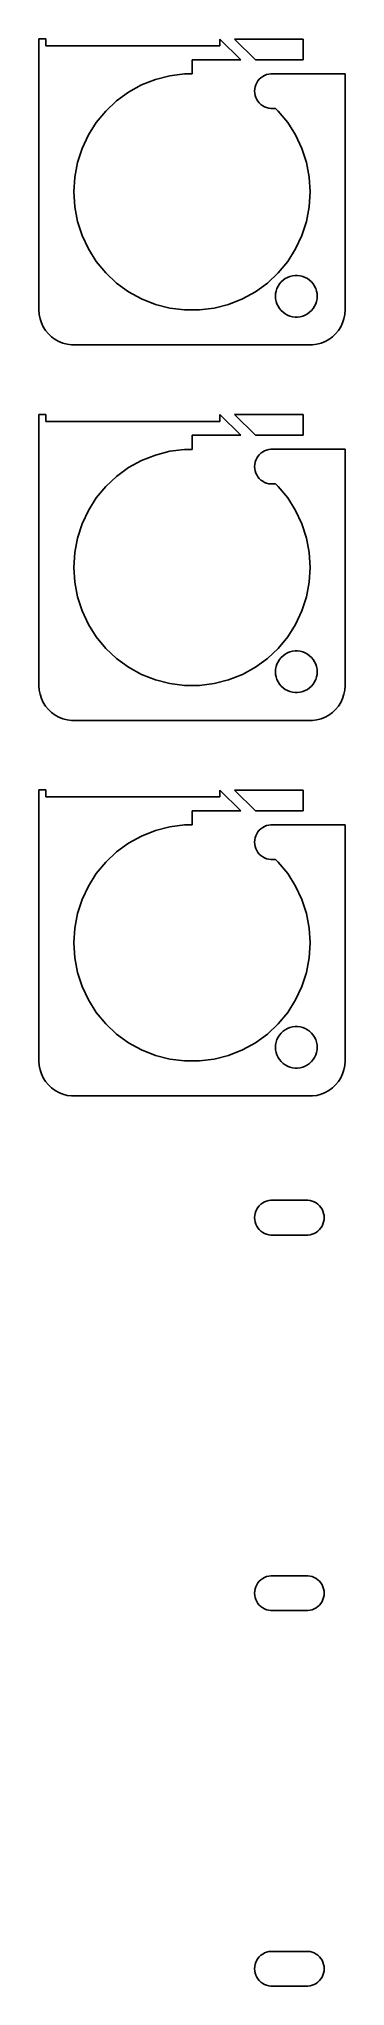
# Model space of a CAD drawing. Header units: metres. Extents: x -22 to 22, y 12 to 292.
import ezdxf

# ---------------------------------------------------------------- set-up
doc = ezdxf.new("R2010")
doc.units = ezdxf.units.M

msp = doc.modelspace()

# ---------------------------------------------------------------- linework, layer by layer
for p, q in [((-21, 292), (-22, 292)), ((-22, 292), (-22, 253)), ((-21, 291), (-21, 292)), ((4.00986, 291.99), (4, 291.99)), ((4, 291.99), (4, 291)), ((6.99998, 289), (4.00986, 291.99)), ((16, 291.99), (6.13118, 291.99)), ((6.13118, 291.99), (9.12131, 289)), ((16, 289), (16, 291.99)), ((4, 291), (-21, 291)), ((0, 286.966), (0, 289)), ((0, 289), (6.99998, 289)), ((9.12131, 289), (16, 289)), ((-7.23824, 285.382), (-5.25328, 286.168)), ((-5.25328, 286.168), (-3.18547, 286.699)), ((-3.18547, 286.699), (-1.06743, 286.966)), ((-1.06743, 286.966), (0, 286.966)), ((9.30922, 285.704), (9.17555, 285.42)), ((9.47745, 285.969), (9.30922, 285.704)), ((9.67757, 286.211), (9.47745, 285.969)), ((9.90643, 286.426), (9.67757, 286.211)), ((10.1604, 286.611), (9.90643, 286.426)), ((10.4355, 286.762), (10.1604, 286.611)), ((10.7274, 286.878), (10.4355, 286.762)), ((11.0315, 286.956), (10.7274, 286.878)), ((11.343, 286.995), (11.0315, 286.956)), ((11.5, 286.995), (11.343, 286.995)), ((22, 287), (11.5, 287)), ((11.5, 287), (11.5, 286.995)), ((22, 253), (22, 287)), ((-12.3925, 281.637), (-10.8362, 283.099)), ((-10.8362, 283.099), (-9.10905, 284.354)), ((-9.10905, 284.354), (-7.23824, 285.382)), ((9.0197, 284.813), (9, 284.5)), ((9, 284.5), (9.0197, 284.187)), ((9.07854, 285.122), (9.0197, 284.813)), ((9.0197, 284.187), (9.07854, 283.878)), ((9.17555, 285.42), (9.07854, 285.122)), ((9.07854, 283.878), (9.17555, 283.58)), ((9.17555, 283.58), (9.30922, 283.296)), ((9.30922, 283.296), (9.47745, 283.031)), ((9.47745, 283.031), (9.67757, 282.789)), ((-13.7533, 279.992), (-12.3925, 281.637)), ((9.67757, 282.789), (9.90643, 282.574)), ((9.90643, 282.574), (10.1604, 282.389)), ((10.1604, 282.389), (10.4355, 282.238)), ((10.4355, 282.238), (10.7274, 282.122)), ((10.7274, 282.122), (11.0315, 282.044)), ((11.0315, 282.044), (11.343, 282.005)), ((11.343, 282.005), (12.001, 282.005)), ((12.001, 282.005), (12.3925, 281.637)), ((12.3925, 281.637), (13.7533, 279.992)), ((-15.8062, 276.258), (-14.8972, 278.19)), ((-14.8972, 278.19), (-13.7533, 279.992)), ((13.7533, 279.992), (14.8972, 278.19)), ((14.8972, 278.19), (15.8062, 276.258)), ((-16.4659, 274.228), (-15.8062, 276.258)), ((15.8062, 276.258), (16.4659, 274.228)), ((-17, 270), (-16.8659, 272.131)), ((-16.8659, 272.131), (-16.4659, 274.228)), ((16.4659, 274.228), (16.8659, 272.131)), ((16.8659, 272.131), (17, 270)), ((-16.8659, 267.869), (-17, 270)), ((17, 270), (16.8659, 267.869)), ((-16.4659, 265.772), (-16.8659, 267.869)), ((16.8659, 267.869), (16.4659, 265.772)), ((-15.8062, 263.742), (-16.4659, 265.772)), ((-14.8972, 261.81), (-15.8062, 263.742)), ((15.8062, 263.742), (14.8972, 261.81)), ((16.4659, 265.772), (15.8062, 263.742)), ((-13.7533, 260.008), (-14.8972, 261.81)), ((14.8972, 261.81), (13.7533, 260.008)), ((-12.3925, 258.363), (-13.7533, 260.008)), ((-10.8362, 256.901), (-12.3925, 258.363)), ((12.3925, 258.363), (10.8362, 256.901)), ((13.7533, 260.008), (12.3925, 258.363)), ((13.3925, 257.533), (13.7227, 257.714)), ((13.7227, 257.714), (14.0729, 257.853)), ((14.0729, 257.853), (14.4379, 257.947)), ((14.4379, 257.947), (14.8116, 257.994)), ((14.8116, 257.994), (15.1884, 257.994)), ((15.1884, 257.994), (15.5621, 257.947)), ((15.5621, 257.947), (15.927, 257.853)), ((15.927, 257.853), (16.2773, 257.714)), ((16.2773, 257.714), (16.6075, 257.533)), ((-9.10905, 255.646), (-10.8362, 256.901)), ((-7.23824, 254.618), (-9.10905, 255.646)), ((9.10905, 255.646), (7.23824, 254.618)), ((10.8362, 256.901), (9.10905, 255.646)), ((12, 255), (12.0237, 255.376)), ((12.0237, 254.624), (12, 255)), ((12.0237, 255.376), (12.0942, 255.746)), ((12.0942, 255.746), (12.2107, 256.104)), ((12.2107, 256.104), (12.3711, 256.445)), ((12.3711, 256.445), (12.5729, 256.763)), ((12.5729, 256.763), (12.8131, 257.054)), ((12.8131, 257.054), (13.0877, 257.312)), ((13.0877, 257.312), (13.3925, 257.533)), ((16.6075, 257.533), (16.9123, 257.312)), ((16.9123, 257.312), (17.1869, 257.054)), ((17.1869, 257.054), (17.427, 256.763)), ((17.427, 256.763), (17.6289, 256.445)), ((17.6289, 256.445), (17.7893, 256.104)), ((17.7893, 256.104), (17.9057, 255.746)), ((17.9057, 255.746), (17.9763, 255.376)), ((17.9763, 255.376), (18, 255)), ((18, 255), (17.9763, 254.624)), ((-22, 253), (-21.9606, 252.373)), ((-21.9606, 252.373), (-21.8429, 251.757)), ((-5.25328, 253.832), (-7.23824, 254.618)), ((-3.18547, 253.301), (-5.25328, 253.832)), ((-1.06743, 253.034), (-3.18547, 253.301)), ((1.06743, 253.034), (-1.06743, 253.034)), ((3.18547, 253.301), (1.06743, 253.034)), ((5.25328, 253.832), (3.18547, 253.301)), ((7.23824, 254.618), (5.25328, 253.832)), ((12.0942, 254.254), (12.0237, 254.624)), ((12.2107, 253.896), (12.0942, 254.254)), ((12.3711, 253.555), (12.2107, 253.896)), ((12.5729, 253.237), (12.3711, 253.555)), ((12.8131, 252.946), (12.5729, 253.237)), ((13.0877, 252.688), (12.8131, 252.946)), ((13.3925, 252.467), (13.0877, 252.688)), ((13.7227, 252.286), (13.3925, 252.467)), ((14.0729, 252.147), (13.7227, 252.286)), ((14.4379, 252.053), (14.0729, 252.147)), ((14.8116, 252.006), (14.4379, 252.053)), ((15.1884, 252.006), (14.8116, 252.006)), ((15.5621, 252.053), (15.1884, 252.006)), ((15.927, 252.147), (15.5621, 252.053)), ((16.2773, 252.286), (15.927, 252.147)), ((16.6075, 252.467), (16.2773, 252.286)), ((16.9123, 252.688), (16.6075, 252.467)), ((17.1869, 252.946), (16.9123, 252.688)), ((17.427, 253.237), (17.1869, 252.946)), ((17.6289, 253.555), (17.427, 253.237)), ((17.7893, 253.896), (17.6289, 253.555)), ((17.9057, 254.254), (17.7893, 253.896)), ((17.9763, 254.624), (17.9057, 254.254)), ((21.8429, 251.757), (21.9606, 252.373)), ((21.9606, 252.373), (22, 253)), ((-21.8429, 251.757), (-21.6489, 251.159)), ((-21.6489, 251.159), (-21.3815, 250.591)), ((-21.3815, 250.591), (-21.0451, 250.061)), ((-21.0451, 250.061), (-20.6448, 249.577)), ((-20.6448, 249.577), (-20.1871, 249.147)), ((20.1871, 249.147), (20.6448, 249.577)), ((20.6448, 249.577), (21.0451, 250.061)), ((21.0451, 250.061), (21.3815, 250.591)), ((21.3815, 250.591), (21.6489, 251.159)), ((21.6489, 251.159), (21.8429, 251.757)), ((-20.1871, 249.147), (-19.6791, 248.778)), ((-19.6791, 248.778), (-19.1289, 248.476)), ((-19.1289, 248.476), (-18.5451, 248.245)), ((-18.5451, 248.245), (-17.9369, 248.089)), ((-17.9369, 248.089), (-17.3139, 248.01)), ((-17.3139, 248.01), (17.3139, 248.01)), ((17.3139, 248.01), (17.9369, 248.089)), ((17.9369, 248.089), (18.5451, 248.245)), ((18.5451, 248.245), (19.1289, 248.476)), ((19.1289, 248.476), (19.6791, 248.778)), ((19.6791, 248.778), (20.1871, 249.147)), ((-21, 238), (-22, 238)), ((-22, 238), (-22, 199)), ((-21, 237), (-21, 238)), ((4, 237), (-21, 237)), ((4.00986, 237.99), (4, 237.99)), ((4, 237.99), (4, 237)), ((6.99998, 235), (4.00986, 237.99)), ((16, 237.99), (6.13118, 237.99)), ((6.13118, 237.99), (9.12131, 235)), ((16, 235), (16, 237.99)), ((-5.25328, 232.168), (-3.18547, 232.699)), ((-3.18547, 232.699), (-1.06743, 232.966)), ((-1.06743, 232.966), (0, 232.966)), ((0, 232.966), (0, 235)), ((0, 235), (6.99998, 235)), ((9.12131, 235), (16, 235)), ((9.90643, 232.426), (9.67757, 232.211)), ((10.1604, 232.611), (9.90643, 232.426)), ((10.4355, 232.762), (10.1604, 232.611)), ((10.7274, 232.878), (10.4355, 232.762)), ((11.0315, 232.956), (10.7274, 232.878)), ((11.343, 232.995), (11.0315, 232.956)), ((11.5, 232.995), (11.343, 232.995)), ((22, 233), (11.5, 233)), ((11.5, 233), (11.5, 232.995)), ((22, 199), (22, 233)), ((-10.8362, 229.099), (-9.10905, 230.354)), ((-9.10905, 230.354), (-7.23824, 231.382)), ((-7.23824, 231.382), (-5.25328, 232.168)), ((9.0197, 230.813), (9, 230.5)), ((9, 230.5), (9.0197, 230.187)), ((9.07854, 231.122), (9.0197, 230.813)), ((9.0197, 230.187), (9.07854, 229.878)), ((9.17555, 231.42), (9.07854, 231.122)), ((9.07854, 229.878), (9.17555, 229.58)), ((9.30922, 231.704), (9.17555, 231.42)), ((9.47745, 231.969), (9.30922, 231.704)), ((9.67757, 232.211), (9.47745, 231.969)), ((-13.7533, 225.992), (-12.3925, 227.637)), ((-12.3925, 227.637), (-10.8362, 229.099)), ((9.17555, 229.58), (9.30922, 229.296)), ((9.30922, 229.296), (9.47745, 229.031)), ((9.47745, 229.031), (9.67757, 228.789)), ((9.67757, 228.789), (9.90643, 228.574)), ((9.90643, 228.574), (10.1604, 228.389)), ((10.1604, 228.389), (10.4355, 228.238)), ((10.4355, 228.238), (10.7274, 228.122)), ((10.7274, 228.122), (11.0315, 228.044)), ((11.0315, 228.044), (11.343, 228.005)), ((11.343, 228.005), (12.001, 228.005)), ((12.001, 228.005), (12.3925, 227.637)), ((12.3925, 227.637), (13.7533, 225.992)), ((-15.8062, 222.258), (-14.8972, 224.19)), ((-14.8972, 224.19), (-13.7533, 225.992)), ((13.7533, 225.992), (14.8972, 224.19)), ((14.8972, 224.19), (15.8062, 222.258)), ((-16.4659, 220.228), (-15.8062, 222.258)), ((15.8062, 222.258), (16.4659, 220.228)), ((-16.8659, 218.131), (-16.4659, 220.228)), ((16.4659, 220.228), (16.8659, 218.131)), ((-17, 216), (-16.8659, 218.131)), ((-16.8659, 213.869), (-17, 216)), ((16.8659, 218.131), (17, 216)), ((17, 216), (16.8659, 213.869)), ((-16.4659, 211.772), (-16.8659, 213.869)), ((16.8659, 213.869), (16.4659, 211.772)), ((-15.8062, 209.742), (-16.4659, 211.772)), ((16.4659, 211.772), (15.8062, 209.742)), ((-14.8972, 207.81), (-15.8062, 209.742)), ((-13.7533, 206.008), (-14.8972, 207.81)), ((14.8972, 207.81), (13.7533, 206.008)), ((15.8062, 209.742), (14.8972, 207.81)), ((-12.3925, 204.363), (-13.7533, 206.008)), ((13.7533, 206.008), (12.3925, 204.363)), ((-10.8362, 202.901), (-12.3925, 204.363)), ((-9.10905, 201.646), (-10.8362, 202.901)), ((-7.23824, 200.618), (-9.10905, 201.646)), ((9.10905, 201.646), (7.23824, 200.618)), ((10.8362, 202.901), (9.10905, 201.646)), ((12.3925, 204.363), (10.8362, 202.901)), ((12.0237, 201.376), (12.0942, 201.746)), ((12.0942, 201.746), (12.2107, 202.104)), ((12.2107, 202.104), (12.3711, 202.445)), ((12.3711, 202.445), (12.5729, 202.763)), ((12.5729, 202.763), (12.8131, 203.054)), ((12.8131, 203.054), (13.0877, 203.312)), ((13.0877, 203.312), (13.3925, 203.533)), ((13.3925, 203.533), (13.7227, 203.714)), ((13.7227, 203.714), (14.0729, 203.853)), ((14.0729, 203.853), (14.4379, 203.947)), ((14.4379, 203.947), (14.8116, 203.994)), ((14.8116, 203.994), (15.1884, 203.994)), ((15.1884, 203.994), (15.5621, 203.947)), ((15.5621, 203.947), (15.927, 203.853)), ((15.927, 203.853), (16.2773, 203.714)), ((16.2773, 203.714), (16.6075, 203.533)), ((16.6075, 203.533), (16.9123, 203.312)), ((16.9123, 203.312), (17.1869, 203.054)), ((17.1869, 203.054), (17.427, 202.763)), ((17.427, 202.763), (17.6289, 202.445)), ((17.6289, 202.445), (17.7893, 202.104)), ((17.7893, 202.104), (17.9057, 201.746)), ((17.9057, 201.746), (17.9763, 201.376)), ((-22, 199), (-21.9606, 198.373)), ((-5.25328, 199.832), (-7.23824, 200.618)), ((-3.18547, 199.301), (-5.25328, 199.832)), ((-1.06743, 199.034), (-3.18547, 199.301)), ((1.06743, 199.034), (-1.06743, 199.034)), ((3.18547, 199.301), (1.06743, 199.034)), ((5.25328, 199.832), (3.18547, 199.301)), ((7.23824, 200.618), (5.25328, 199.832)), ((12, 201), (12.0237, 201.376)), ((12.0237, 200.624), (12, 201)), ((12.0942, 200.254), (12.0237, 200.624)), ((12.2107, 199.896), (12.0942, 200.254)), ((12.3711, 199.555), (12.2107, 199.896)), ((12.5729, 199.237), (12.3711, 199.555)), ((12.8131, 198.946), (12.5729, 199.237)), ((13.0877, 198.688), (12.8131, 198.946)), ((17.1869, 198.946), (16.9123, 198.688)), ((17.427, 199.237), (17.1869, 198.946)), ((17.6289, 199.555), (17.427, 199.237)), ((17.7893, 199.896), (17.6289, 199.555)), ((17.9057, 200.254), (17.7893, 199.896)), ((17.9763, 200.624), (17.9057, 200.254)), ((17.9763, 201.376), (18, 201)), ((18, 201), (17.9763, 200.624)), ((21.9606, 198.373), (22, 199)), ((-21.9606, 198.373), (-21.8429, 197.757)), ((-21.8429, 197.757), (-21.6489, 197.159)), ((-21.6489, 197.159), (-21.3815, 196.591)), ((-21.3815, 196.591), (-21.0451, 196.061)), ((-21.0451, 196.061), (-20.6448, 195.577)), ((13.3925, 198.467), (13.0877, 198.688)), ((13.7227, 198.286), (13.3925, 198.467)), ((14.0729, 198.147), (13.7227, 198.286)), ((14.4379, 198.053), (14.0729, 198.147)), ((14.8116, 198.006), (14.4379, 198.053)), ((15.1884, 198.006), (14.8116, 198.006)), ((15.5621, 198.053), (15.1884, 198.006)), ((15.927, 198.147), (15.5621, 198.053)), ((16.2773, 198.286), (15.927, 198.147)), ((16.6075, 198.467), (16.2773, 198.286)), ((16.9123, 198.688), (16.6075, 198.467)), ((20.6448, 195.577), (21.0451, 196.061)), ((21.0451, 196.061), (21.3815, 196.591)), ((21.3815, 196.591), (21.6489, 197.159)), ((21.6489, 197.159), (21.8429, 197.757)), ((21.8429, 197.757), (21.9606, 198.373)), ((-20.6448, 195.577), (-20.1871, 195.147)), ((-20.1871, 195.147), (-19.6791, 194.778)), ((-19.6791, 194.778), (-19.1289, 194.476)), ((-19.1289, 194.476), (-18.5451, 194.245)), ((-18.5451, 194.245), (-17.9369, 194.089)), ((-17.9369, 194.089), (-17.3139, 194.01)), ((-17.3139, 194.01), (17.3139, 194.01)), ((17.3139, 194.01), (17.9369, 194.089)), ((17.9369, 194.089), (18.5451, 194.245)), ((18.5451, 194.245), (19.1289, 194.476)), ((19.1289, 194.476), (19.6791, 194.778)), ((19.6791, 194.778), (20.1871, 195.147)), ((20.1871, 195.147), (20.6448, 195.577)), ((-21, 184), (-22, 184)), ((-22, 184), (-22, 145)), ((-21, 183), (-21, 184)), ((4, 183), (-21, 183)), ((4.00986, 183.99), (4, 183.99)), ((4, 183.99), (4, 183)), ((6.99998, 181), (4.00986, 183.99)), ((16, 183.99), (6.13118, 183.99)), ((6.13118, 183.99), (9.12131, 181)), ((16, 181), (16, 183.99)), ((0, 178.966), (0, 181)), ((0, 181), (6.99998, 181)), ((9.12131, 181), (16, 181)), ((-9.10905, 176.354), (-7.23824, 177.382)), ((-7.23824, 177.382), (-5.25328, 178.168)), ((-5.25328, 178.168), (-3.18547, 178.699)), ((-3.18547, 178.699), (-1.06743, 178.966)), ((-1.06743, 178.966), (0, 178.966)), ((9.0197, 176.813), (9, 176.5)), ((9, 176.5), (9.0197, 176.187)), ((9.07854, 177.122), (9.0197, 176.813)), ((9.17555, 177.42), (9.07854, 177.122)), ((9.30922, 177.704), (9.17555, 177.42)), ((9.47745, 177.969), (9.30922, 177.704)), ((9.67757, 178.211), (9.47745, 177.969)), ((9.90643, 178.426), (9.67757, 178.211)), ((10.1604, 178.611), (9.90643, 178.426)), ((10.4355, 178.762), (10.1604, 178.611)), ((10.7274, 178.878), (10.4355, 178.762)), ((11.0315, 178.956), (10.7274, 178.878)), ((11.343, 178.995), (11.0315, 178.956)), ((11.5, 178.995), (11.343, 178.995)), ((22, 179), (11.5, 179)), ((11.5, 179), (11.5, 178.995)), ((22, 145), (22, 179)), ((-13.7533, 171.992), (-12.3925, 173.637)), ((-12.3925, 173.637), (-10.8362, 175.099)), ((-10.8362, 175.099), (-9.10905, 176.354)), ((9.0197, 176.187), (9.07854, 175.878)), ((9.07854, 175.878), (9.17555, 175.58)), ((9.17555, 175.58), (9.30922, 175.296)), ((9.30922, 175.296), (9.47745, 175.031)), ((9.47745, 175.031), (9.67757, 174.789)), ((9.67757, 174.789), (9.90643, 174.574)), ((9.90643, 174.574), (10.1604, 174.389)), ((10.1604, 174.389), (10.4355, 174.238)), ((10.4355, 174.238), (10.7274, 174.122)), ((10.7274, 174.122), (11.0315, 174.044)), ((11.0315, 174.044), (11.343, 174.005)), ((11.343, 174.005), (12.001, 174.005)), ((12.001, 174.005), (12.3925, 173.637)), ((12.3925, 173.637), (13.7533, 171.992)), ((-14.8972, 170.19), (-13.7533, 171.992)), ((13.7533, 171.992), (14.8972, 170.19)), ((-16.4659, 166.228), (-15.8062, 168.258)), ((-15.8062, 168.258), (-14.8972, 170.19)), ((14.8972, 170.19), (15.8062, 168.258)), ((15.8062, 168.258), (16.4659, 166.228)), ((-16.8659, 164.131), (-16.4659, 166.228)), ((16.4659, 166.228), (16.8659, 164.131)), ((-17, 162), (-16.8659, 164.131)), ((16.8659, 164.131), (17, 162)), ((-16.8659, 159.869), (-17, 162)), ((-16.4659, 157.772), (-16.8659, 159.869)), ((16.8659, 159.869), (16.4659, 157.772)), ((17, 162), (16.8659, 159.869)), ((-15.8062, 155.742), (-16.4659, 157.772)), ((16.4659, 157.772), (15.8062, 155.742)), ((-14.8972, 153.81), (-15.8062, 155.742)), ((15.8062, 155.742), (14.8972, 153.81)), ((-13.7533, 152.008), (-14.8972, 153.81)), ((-12.3925, 150.363), (-13.7533, 152.008)), ((13.7533, 152.008), (12.3925, 150.363)), ((14.8972, 153.81), (13.7533, 152.008)), ((-10.8362, 148.901), (-12.3925, 150.363)), ((-9.10905, 147.646), (-10.8362, 148.901)), ((10.8362, 148.901), (9.10905, 147.646)), ((12.3925, 150.363), (10.8362, 148.901)), ((12.2107, 148.104), (12.3711, 148.445)), ((12.3711, 148.445), (12.5729, 148.763)), ((12.5729, 148.763), (12.8131, 149.054)), ((12.8131, 149.054), (13.0877, 149.312)), ((13.0877, 149.312), (13.3925, 149.533)), ((13.3925, 149.533), (13.7227, 149.714)), ((13.7227, 149.714), (14.0729, 149.853)), ((14.0729, 149.853), (14.4379, 149.947)), ((14.4379, 149.947), (14.8116, 149.994)), ((14.8116, 149.994), (15.1884, 149.994)), ((15.1884, 149.994), (15.5621, 149.947)), ((15.5621, 149.947), (15.927, 149.853)), ((15.927, 149.853), (16.2773, 149.714)), ((16.2773, 149.714), (16.6075, 149.533)), ((16.6075, 149.533), (16.9123, 149.312)), ((16.9123, 149.312), (17.1869, 149.054)), ((17.1869, 149.054), (17.427, 148.763)), ((17.427, 148.763), (17.6289, 148.445)), ((17.6289, 148.445), (17.7893, 148.104)), ((-7.23824, 146.618), (-9.10905, 147.646)), ((-5.25328, 145.832), (-7.23824, 146.618)), ((-3.18547, 145.301), (-5.25328, 145.832)), ((5.25328, 145.832), (3.18547, 145.301)), ((7.23824, 146.618), (5.25328, 145.832)), ((9.10905, 147.646), (7.23824, 146.618)), ((12, 147), (12.0237, 147.376)), ((12.0237, 146.624), (12, 147)), ((12.0237, 147.376), (12.0942, 147.746)), ((12.0942, 146.254), (12.0237, 146.624)), ((12.0942, 147.746), (12.2107, 148.104)), ((12.2107, 145.896), (12.0942, 146.254)), ((12.3711, 145.555), (12.2107, 145.896)), ((17.7893, 145.896), (17.6289, 145.555)), ((17.7893, 148.104), (17.9057, 147.746)), ((17.9057, 146.254), (17.7893, 145.896)), ((17.9057, 147.746), (17.9763, 147.376)), ((17.9763, 146.624), (17.9057, 146.254)), ((17.9763, 147.376), (18, 147)), ((18, 147), (17.9763, 146.624)), ((-22, 145), (-21.9606, 144.373)), ((-21.9606, 144.373), (-21.8429, 143.757)), ((-21.8429, 143.757), (-21.6489, 143.159)), ((-21.6489, 143.159), (-21.3815, 142.591)), ((-1.06743, 145.034), (-3.18547, 145.301)), ((1.06743, 145.034), (-1.06743, 145.034)), ((3.18547, 145.301), (1.06743, 145.034)), ((12.5729, 145.237), (12.3711, 145.555)), ((12.8131, 144.946), (12.5729, 145.237)), ((13.0877, 144.688), (12.8131, 144.946)), ((13.3925, 144.467), (13.0877, 144.688)), ((13.7227, 144.286), (13.3925, 144.467)), ((14.0729, 144.147), (13.7227, 144.286)), ((14.4379, 144.053), (14.0729, 144.147)), ((14.8116, 144.006), (14.4379, 144.053)), ((15.1884, 144.006), (14.8116, 144.006)), ((15.5621, 144.053), (15.1884, 144.006)), ((15.927, 144.147), (15.5621, 144.053)), ((16.2773, 144.286), (15.927, 144.147)), ((16.6075, 144.467), (16.2773, 144.286)), ((16.9123, 144.688), (16.6075, 144.467)), ((17.1869, 144.946), (16.9123, 144.688)), ((17.427, 145.237), (17.1869, 144.946)), ((17.6289, 145.555), (17.427, 145.237)), ((21.3815, 142.591), (21.6489, 143.159)), ((21.6489, 143.159), (21.8429, 143.757)), ((21.8429, 143.757), (21.9606, 144.373)), ((21.9606, 144.373), (22, 145)), ((-21.3815, 142.591), (-21.0451, 142.061)), ((-21.0451, 142.061), (-20.6448, 141.577)), ((-20.6448, 141.577), (-20.1871, 141.147)), ((-20.1871, 141.147), (-19.6791, 140.778)), ((-19.6791, 140.778), (-19.1289, 140.476)), ((-19.1289, 140.476), (-18.5451, 140.245)), ((-18.5451, 140.245), (-17.9369, 140.089)), ((-17.9369, 140.089), (-17.3139, 140.01)), ((-17.3139, 140.01), (17.3139, 140.01)), ((17.3139, 140.01), (17.9369, 140.089)), ((17.9369, 140.089), (18.5451, 140.245)), ((18.5451, 140.245), (19.1289, 140.476)), ((19.1289, 140.476), (19.6791, 140.778)), ((19.6791, 140.778), (20.1871, 141.147)), ((20.1871, 141.147), (20.6448, 141.577)), ((20.6448, 141.577), (21.0451, 142.061)), ((21.0451, 142.061), (21.3815, 142.591)), ((9.17555, 123.42), (9.07854, 123.122)), ((9.30922, 123.704), (9.17555, 123.42)), ((9.47745, 123.969), (9.30922, 123.704)), ((9.67757, 124.211), (9.47745, 123.969)), ((9.90643, 124.426), (9.67757, 124.211)), ((10.1604, 124.611), (9.90643, 124.426)), ((10.4355, 124.762), (10.1604, 124.611)), ((10.7274, 124.878), (10.4355, 124.762)), ((11.0315, 124.956), (10.7274, 124.878)), ((11.343, 124.995), (11.0315, 124.956)), ((16.657, 124.995), (11.343, 124.995)), ((16.9684, 124.956), (16.657, 124.995)), ((17.2725, 124.878), (16.9684, 124.956)), ((17.5644, 124.762), (17.2725, 124.878)), ((17.8396, 124.611), (17.5644, 124.762)), ((18.0936, 124.426), (17.8396, 124.611)), ((18.3224, 124.211), (18.0936, 124.426)), ((18.5225, 123.969), (18.3224, 124.211)), ((18.6908, 123.704), (18.5225, 123.969)), ((18.8244, 123.42), (18.6908, 123.704)), ((18.9214, 123.122), (18.8244, 123.42)), ((9.0197, 122.813), (9, 122.5)), ((9, 122.5), (9.0197, 122.187)), ((9.07854, 123.122), (9.0197, 122.813)), ((9.0197, 122.187), (9.07854, 121.878)), ((9.07854, 121.878), (9.17555, 121.58)), ((9.17555, 121.58), (9.30922, 121.296)), ((9.30922, 121.296), (9.47745, 121.031)), ((9.47745, 121.031), (9.67757, 120.789)), ((9.67757, 120.789), (9.90643, 120.574)), ((9.90643, 120.574), (10.1604, 120.389)), ((17.8396, 120.389), (18.0936, 120.574)), ((18.0936, 120.574), (18.3224, 120.789)), ((18.3224, 120.789), (18.5225, 121.031)), ((18.5225, 121.031), (18.6908, 121.296)), ((18.6908, 121.296), (18.8244, 121.58)), ((18.8244, 121.58), (18.9214, 121.878)), ((18.9803, 122.813), (18.9214, 123.122)), ((18.9214, 121.878), (18.9803, 122.187)), ((19, 122.5), (18.9803, 122.813)), ((18.9803, 122.187), (19, 122.5)), ((10.1604, 120.389), (10.4355, 120.238)), ((10.4355, 120.238), (10.7274, 120.122)), ((10.7274, 120.122), (11.0315, 120.044)), ((11.0315, 120.044), (11.343, 120.005)), ((11.343, 120.005), (16.657, 120.005)), ((16.657, 120.005), (16.9684, 120.044)), ((16.9684, 120.044), (17.2725, 120.122)), ((17.2725, 120.122), (17.5644, 120.238)), ((17.5644, 120.238), (17.8396, 120.389)), ((9.67757, 70.2114), (9.47745, 69.9695)), ((9.90643, 70.4263), (9.67757, 70.2114)), ((10.1604, 70.6108), (9.90643, 70.4263)), ((10.4355, 70.7621), (10.1604, 70.6108)), ((10.7274, 70.8776), (10.4355, 70.7621)), ((11.0315, 70.9557), (10.7274, 70.8776)), ((11.343, 70.9951), (11.0315, 70.9557)), ((16.657, 70.9951), (11.343, 70.9951)), ((16.9684, 70.9557), (16.657, 70.9951)), ((17.2725, 70.8776), (16.9684, 70.9557)), ((17.5644, 70.7621), (17.2725, 70.8776)), ((17.8396, 70.6108), (17.5644, 70.7621)), ((18.0936, 70.4263), (17.8396, 70.6108)), ((18.3224, 70.2114), (18.0936, 70.4263)), ((18.5225, 69.9695), (18.3224, 70.2114)), ((9.0197, 68.8133), (9, 68.5)), ((9, 68.5), (9.0197, 68.1867)), ((9.07854, 69.1217), (9.0197, 68.8133)), ((9.0197, 68.1867), (9.07854, 67.8783)), ((9.17555, 69.4203), (9.07854, 69.1217)), ((9.07854, 67.8783), (9.17555, 67.5797)), ((9.30922, 69.7044), (9.17555, 69.4203)), ((9.17555, 67.5797), (9.30922, 67.2956)), ((9.47745, 69.9695), (9.30922, 69.7044)), ((9.30922, 67.2956), (9.47745, 67.0305)), ((18.6908, 69.7044), (18.5225, 69.9695)), ((18.5225, 67.0305), (18.6908, 67.2956)), ((18.8244, 69.4203), (18.6908, 69.7044)), ((18.6908, 67.2956), (18.8244, 67.5797)), ((18.9214, 69.1217), (18.8244, 69.4203)), ((18.8244, 67.5797), (18.9214, 67.8783)), ((18.9803, 68.8133), (18.9214, 69.1217)), ((18.9214, 67.8783), (18.9803, 68.1867)), ((19, 68.5), (18.9803, 68.8133)), ((18.9803, 68.1867), (19, 68.5)), ((9.47745, 67.0305), (9.67757, 66.7886)), ((9.67757, 66.7886), (9.90643, 66.5737)), ((9.90643, 66.5737), (10.1604, 66.3892)), ((10.1604, 66.3892), (10.4355, 66.2379)), ((10.4355, 66.2379), (10.7274, 66.1223)), ((10.7274, 66.1223), (11.0315, 66.0443)), ((11.0315, 66.0443), (11.343, 66.0049)), ((11.343, 66.0049), (16.657, 66.0049)), ((16.657, 66.0049), (16.9684, 66.0443)), ((16.9684, 66.0443), (17.2725, 66.1223)), ((17.2725, 66.1223), (17.5644, 66.2379)), ((17.5644, 66.2379), (17.8396, 66.3892)), ((17.8396, 66.3892), (18.0936, 66.5737)), ((18.0936, 66.5737), (18.3224, 66.7886)), ((18.3224, 66.7886), (18.5225, 67.0305)), ((10.7274, 16.8776), (10.4355, 16.7621)), ((11.0315, 16.9557), (10.7274, 16.8776)), ((11.343, 16.9951), (11.0315, 16.9557)), ((16.657, 16.9951), (11.343, 16.9951)), ((16.9684, 16.9557), (16.657, 16.9951)), ((17.2725, 16.8776), (16.9684, 16.9557)), ((17.5644, 16.7621), (17.2725, 16.8776)), ((9.0197, 14.8133), (9, 14.5)), ((9, 14.5), (9.0197, 14.1867)), ((9.07854, 15.1217), (9.0197, 14.8133)), ((9.0197, 14.1867), (9.07854, 13.8783)), ((9.17555, 15.4203), (9.07854, 15.1217)), ((9.30922, 15.7044), (9.17555, 15.4203)), ((9.47745, 15.9695), (9.30922, 15.7044)), ((9.67757, 16.2114), (9.47745, 15.9695)), ((9.90643, 16.4263), (9.67757, 16.2114)), ((10.1604, 16.6108), (9.90643, 16.4263)), ((10.4355, 16.7621), (10.1604, 16.6108)), ((17.8396, 16.6108), (17.5644, 16.7621)), ((18.0936, 16.4263), (17.8396, 16.6108)), ((18.3224, 16.2114), (18.0936, 16.4263)), ((18.5225, 15.9695), (18.3224, 16.2114)), ((18.6908, 15.7044), (18.5225, 15.9695)), ((18.8244, 15.4203), (18.6908, 15.7044)), ((18.9214, 15.1217), (18.8244, 15.4203)), ((18.9803, 14.8133), (18.9214, 15.1217)), ((18.9214, 13.8783), (18.9803, 14.1867)), ((19, 14.5), (18.9803, 14.8133)), ((18.9803, 14.1867), (19, 14.5)), ((9.07854, 13.8783), (9.17555, 13.5797)), ((9.17555, 13.5797), (9.30922, 13.2956)), ((9.30922, 13.2956), (9.47745, 13.0305)), ((9.47745, 13.0305), (9.67757, 12.7886)), ((9.67757, 12.7886), (9.90643, 12.5737)), ((9.90643, 12.5737), (10.1604, 12.3892)), ((10.1604, 12.3892), (10.4355, 12.2379)), ((10.4355, 12.2379), (10.7274, 12.1223)), ((10.7274, 12.1223), (11.0315, 12.0443)), ((11.0315, 12.0443), (11.343, 12.0049)), ((11.343, 12.0049), (16.657, 12.0049)), ((16.657, 12.0049), (16.9684, 12.0443)), ((16.9684, 12.0443), (17.2725, 12.1223)), ((17.2725, 12.1223), (17.5644, 12.2379)), ((17.5644, 12.2379), (17.8396, 12.3892)), ((17.8396, 12.3892), (18.0936, 12.5737)), ((18.0936, 12.5737), (18.3224, 12.7886)), ((18.3224, 12.7886), (18.5225, 13.0305)), ((18.5225, 13.0305), (18.6908, 13.2956)), ((18.6908, 13.2956), (18.8244, 13.5797)), ((18.8244, 13.5797), (18.9214, 13.8783))]:
    msp.add_line(p, q)

doc.saveas('drawing.dxf')
